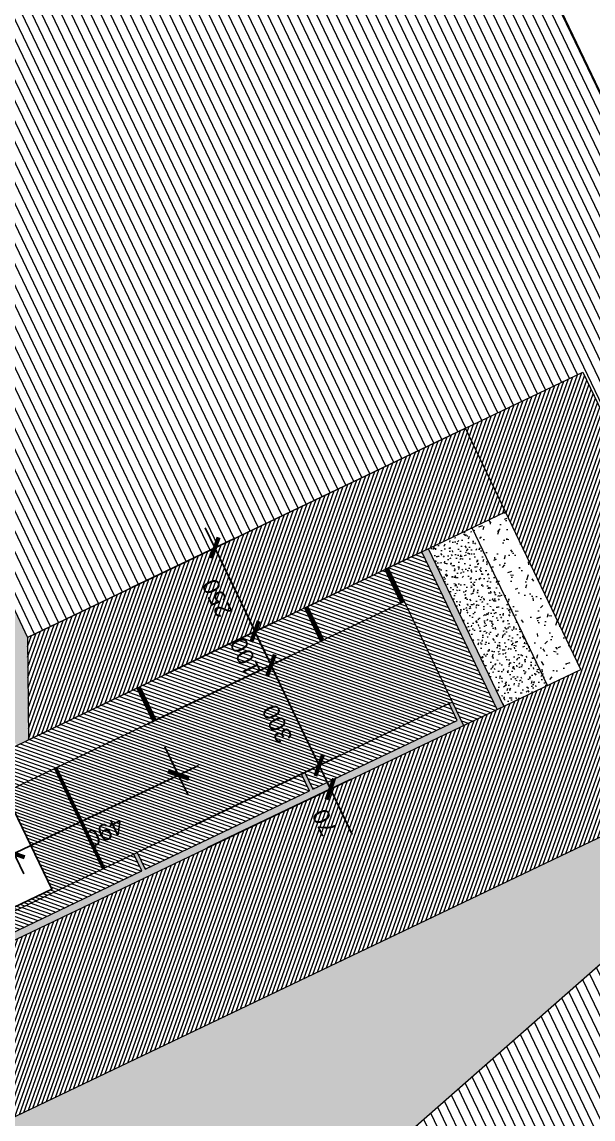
# Model space of a CAD drawing. Header units: metres. Extents: x 678805 to 1359287, y 2747329 to 5497370.
# Drawn here: x 679494.917 to 679496.454, y 2747424.668 to 2747427.622 of the extents above; entities that cross this region are included whole.
import ezdxf

# ---------------------------------------------------------------- set-up
doc = ezdxf.new("R2010")
doc.units = ezdxf.units.M
doc.linetypes.add('XREF_MON_WATERFEATURE$0$DASH_1', pattern=[0.4, 0.1, -0.3])
for name, color, linetype, true_color in [('02-L-Waterfeatures 01', 7, 'Continuous', 0x4da6ff), ('XREF_MON_WATERFEATURE$0$01-TX-Dimensions_1-25', 7, 'Continuous', 0x3f5f7f), ('XREF_MON_WATERFEATURE$0$EIT_3 TR sorra', 7, 'Continuous', 0xd8ceb0)]:
    doc.layers.add(name, color=color, linetype=linetype, true_color=true_color)
doc.layers.add('XREF_MON_WATERFEATURE$0$-aux', color=50, linetype='Continuous', plot=False)
for name, color, linetype, lineweight, true_color in [('XREF_MON_WATERFEATURE$0$02-L-projecció', 7, 'Continuous', 5, 0x636363), ('XREF_MON_WATERFEATURE$0$3-TR grava', 7, 'Continuous', 5, 0x666666), ('XREF_MON_WATERFEATURE$0$3-TR tot_u', 7, 'Continuous', 5, 0x787878)]:
    doc.layers.add(name, color=color, linetype=linetype, lineweight=lineweight, true_color=true_color)
for name, color, linetype, lineweight in [('XREF_MON_WATERFEATURE$0$02-L-seccionat', 6, 'Continuous', 5), ('XREF_MON_WATERFEATURE$0$3-TR Formigó', 252, 'Continuous', 0), ('XREF_MON_WATERFEATURE$0$3-TR terra compactada', 45, 'Continuous', 0), ('XREF_MON_WATERFEATURE$0$3-TR Tot-u', 37, 'Continuous', 0)]:
    doc.layers.add(name, color=color, linetype=linetype, lineweight=lineweight)
doc.layers.add('XREF_MON_WATERFEATURE$0$02-L-Waterfeatures 02', color=152, linetype='Continuous')
doc.layers.add('XREF_MON_WATERFEATURE$0$COTAUX', color=7, linetype='Continuous')
doc.styles.add('XREF_MON_WATERFEATURE$0$Standard', font='arial.ttf')
doc.dimstyles.new('XREF_MON_WATERFEATURE$0$E20', dxfattribs={"dimscale": 0.03, "dimtxt": 1.5, "dimasz": 0.2, "dimexe": 0.1, "dimexo": 2.5, "dimgap": 1, "dimtad": 1, "dimdec": 0, "dimlfac": 1000, "dimzin": 0, "dimdsep": 46, "dimtxsty": 'XREF_MON_WATERFEATURE$0$Standard', "dimblk1": 'XREF_MON_WATERFEATURE$0$LINCOT200', "dimblk2": 'XREF_MON_WATERFEATURE$0$LINCOT200', "dimsah": 1, "dimcen": 0.1, "dimdle": 0.1, "dimclrt": 256, "dimadec": 0, "dimazin": 0, "dimtfac": 0.01538461538461539, "dimtdec": 0, "dimtofl": 0, "dimtmove": 0, "dimatfit": 3, "dimldrblk": 'XREF_MON_WATERFEATURE$0$LINCOT200', "dimfxl": 1, "dimtolj": 1, "dimtzin": 0, "dimarcsym": 0})

# ---------------------------------------------------------------- blocks, each defined once
blk = doc.blocks.new('XREF_MON_WATERFEATURE$0$Font')
at = {"layer": 'XREF_MON_WATERFEATURE$0$02-L-Waterfeatures 02', "lineweight": 9, "transparency": 33554687}
h = blk.add_hatch(dxfattribs=at)
h.set_pattern_fill('ANSI31', color=256, scale=0.002499999999999999, angle=2.627825166700061e-09)
h.set_pattern_definition([(45.00000000262781, (2.000490662641823, -10.44001726666465), (-0.005612660075925642, 0.005612660075410798), [])])
edge = h.paths.add_edge_path()
edge.add_line((1.800098594278097, -8.495071627665311), (1.800098593346775, -8.890003673674993))
edge.add_line((1.800098594278097, -8.89000367373228), (1.959610812603994, -8.89006526030614))
edge.add_line((1.959610812366009, -8.890065260231495), (2.096860656330012, -8.517541752454367))
edge.add_line((2.096860656049103, -8.517541752196848), (2.19027643477313, -8.506399022962219))
edge.add_arc((2.191415851004422, -8.516470863949507), 0.01013608618583613, 7.903237830834712, 96.45436951496453, ccw=False)
edge.add_line((2.20145566156134, -8.515077147167176), (2.202041885420052, -11.04002049286221))
edge.add_line((2.202041886281222, -11.04002049239352), (2.501285507343709, -11.04002049285918))
edge.add_line((2.501285506412387, -11.04002049285918), (2.501590561960605, -9.85007119787601))
edge.add_line((2.501590562053025, -9.850071197841316), (2.211590562481433, -9.850071197841316))
edge.add_line((2.211590562481433, -9.850071197841316), (2.211455659963105, -8.495071627161929))
edge.add_line((2.211455660872161, -8.49507162743248), (1.80009859520942, -8.495071627898142))
at = {"layer": 'XREF_MON_WATERFEATURE$0$3-TR Formigó'}
h = blk.add_hatch(dxfattribs=at)
h.set_pattern_fill('ANSI31', color=256, scale=0.003, angle=90, style=0)
h.set_pattern_definition([(134.9999999999999, (-0.1498825298622251, -9.75), (-0.006735192090801866, -0.006735192090801866), [])])
h.paths.add_polyline_path([(2.851663700770587, -11.39002051204443), (2.13157313130796, -11.39002051204443), (2.131578128784895, -9.010067130904645), (1.701582640875131, -9.0100663586054), (1.701573646627367, -11.39002120960504), (0.3015535650774837, -11.38978939270601), (0.3015535655431449, -11.73978938534856), (2.851663700304925, -11.74002094520256)])
h = blk.add_hatch(dxfattribs=at)
h.set_pattern_fill('ANSI31', color=256, scale=0.003, style=0)
h.set_pattern_definition([(44.99999999999999, (9.313225746154785e-10, -10.99994175950997), (-0.006735192090801866, 0.006735192090801866), [])])
h.paths.add_polyline_path([(2.201455662027001, -9.60001174826175), (2.151455661747605, -9.60001174826175), (2.151455661281943, -10.08998256549239), (2.20145566156134, -10.08998256502673)])
h = blk.add_hatch(dxfattribs=at)
h.set_pattern_fill('ANSI31', color=256, scale=0.003, style=0)
h.set_pattern_definition([(44.99999999999999, (6.17634505033493e-05, -11.1000156882219), (-0.006735192090801866, 0.006735192090801866), [])])
h.paths.add_polyline_path([(2.501725463196635, -9.800056494306773), (2.601725462824106, -9.800056494539604), (2.601725460961461, -10.29005649453029), (2.50172546133399, -10.29005649476312)])
h = blk.add_hatch(dxfattribs=at)
h.set_pattern_fill('ANSI31', color=256, scale=0.003, angle=90, style=0)
h.set_pattern_definition([(134.9999999999999, (0, -5.199950480135158), (-0.006735192090801866, -0.006735192090801866), [])])
h.paths.add_polyline_path([(2.60178236477077, -11.39002052228898), (2.851663700304925, -11.3900205376558), (2.851663700770587, -10.08339424803853), (2.601719925645739, -9.96756389643997)])
h = blk.add_hatch(dxfattribs=at)
h.set_pattern_fill('ANSI31', color=256, scale=0.003, style=0)
h.set_pattern_definition([(44.99999999999999, (0, -11.49991260562092), (-0.006735192090801866, 0.006735192090801866), [])])
h.paths.add_polyline_path([(2.20145566156134, -10.09998259413987), (2.151455661281943, -10.09998259460554), (2.151455661747605, -10.58995341137052), (2.201455662492663, -10.58995341160335)])
h = blk.add_hatch(dxfattribs=at)
h.set_pattern_fill('ANSI31', color=256, scale=0.003, style=0)
h.set_pattern_definition([(44.99999999999999, (6.176158785820007e-05, -11.6000156882219), (-0.006735192090801866, 0.006735192090801866), [])])
h.paths.add_polyline_path([(2.501725460868329, -10.30005649430677), (2.601725461427122, -10.30005649430677), (2.601725459098816, -10.79005649429746), (2.501725459471345, -10.79005649453029)])
h = blk.add_hatch(dxfattribs=at)
h.set_pattern_fill('ANSI31', color=256, scale=0.003, style=0)
h.set_pattern_definition([(44.99999999999999, (9.313225746154785e-10, -11.99988345219754), (-0.006735192090801866, 0.006735192090801866), [])])
h.paths.add_polyline_path([(2.201455662027001, -10.59995344048366), (2.151455662213266, -10.59995344048366), (2.151455662213266, -11.03002049261704), (2.201455662027001, -11.03002049261704)])
h = blk.add_hatch(dxfattribs=at)
h.set_pattern_fill('ANSI31', color=256, scale=0.003, style=0)
h.set_pattern_definition([(44.99999999999999, (6.175925955176353e-05, -12.10001568868756), (-0.006735192090801866, 0.006735192090801866), [])])
h.paths.add_polyline_path([(2.501725459471345, -10.80005649477243), (2.601725459098816, -10.80005649477243), (2.601725456770509, -11.03002049261704), (2.501725456677377, -11.03002049261704)])
h = blk.add_hatch(dxfattribs=at)
h.set_pattern_fill('ANSI31', color=256, scale=0.003, style=0)
h.set_pattern_definition([(44.99999999999999, (2.328306436538696e-09, -12.23997968668118), (-0.006735192090801866, 0.006735192090801866), [])])
h.paths.add_polyline_path([(2.601663699839264, -11.04002049285918), (2.131455663591623, -11.04002049285918), (2.131455663591623, -11.14002049202099), (2.601663699839264, -11.14002049248666)])
at = {"layer": 'XREF_MON_WATERFEATURE$0$3-TR grava'}
h = blk.add_hatch(dxfattribs=at)
h.set_pattern_fill('GRAVEL', color=256, scale=0.002499999999999999, angle=-65.4594079214056)
h.set_pattern_definition([(162.5533795785944, (0.07675311574712396, -0.01521603530272841), (-0.7308664413105133, 0.2247454003224839), [0.008543035999999997, -0.8457620909891246]), (119.5103330785944, (0.06860307231545448, -0.01265468215569854), (0.3742512880765164, -0.6667924889896533), [0.01466011799999999, -1.451351222338099]), (67.05103917859438, (0.06138178613036871, 0.0001035290770232677), (-0.3716630592082972, -0.8677521653213357), [0.01033703799999999, -1.023368069852499]), (201.8142810785943, (0.03665497759357095, 0.01603795075789094), (1.181651354603073, 0.469715154284662), [0.01335011299999999, -1.321660935643449]), (227.3742462585944, (0.02426082640886307, 0.01107705943286419), (0.5612966858302837, 0.6053067655956633), [0.01309084249999999, -1.295995193633599]), (291.8142810785944, (0.01539560640230775, 0.001444899011403322), (-0.469715154284662, 1.181651354603073), [0.01335011299999999, -1.321660935643449]), (332.2348325485944, (0.02035649726167321, -0.01094925310462713), (-0.9205000676641384, 0.4871907998209969), [0.01765484149999998, -1.747827882856174]), (6.795920448594384, (0.03597862459719181, -0.01917373295873404), (1.455422802273856, 0.1758798357438445), [0.01666798799999999, -1.650131415047624]), (55.97015769859441, (0.05252950917929411, -0.01720135472714901), (0.539938702261213, 0.8049723273507521), [0.01339532499999999, -1.3261386424678]), (109.7769503785944, (0.0600258712656796, -0.006100017577409744), (0.2323495932458332, -0.6617765230940461), [0.01529283199999999, -0.7493484237499994]), (156.9380298785944, (0.05485139926895499, 0.008290790021419525), (-0.9518899865877168, 0.4030529784458049), [0.01977694799999999, -1.957919312804424]), (73.35466690859441, (0.06218755058944225, -0.04141202033497393), (0.1619655624356715, 0.5625907985248244), [0.006750113499999993, -0.6682641456085994]), (106.0098264785943, (0.06412110570818186, -0.03494473407045007), (0.2273336257813093, -0.8036782145792248), [0.01284204949999999, -1.271365974925999]), (159.5405920785944, (0.06057923147454858, -0.02260074159130454), (-0.05776387016626403, -0.02637395122873604), [0.008980233499999992, -0.08082232771069993]), (137.7391825885944, (0.06566471932455897, -0.01539239659905434), (0.2473974964595234, -0.2360714483909446), [0.004836032999999997, -0.4787655592223496]), (226.3420015685944, (0.06208562664687634, -0.0121401441283524), (0.1469176592604953, 0.1368857238627072), [0.006839140499999997, -0.3351188247499998]), (325.5043486085944, (0.05736419791355729, -0.01708809426054358), (0.1946495940143111, -0.120543708048443), [0.01110799149999999, -0.3591574538227498]), (96.10564325859436, (0.06651903875172138, -0.02337901899591088), (-0.005015967701359904, -0.1419016915615013), [0.008032178499999994, -0.1927724529206999]), (310.9301324125944, (0.04678873484954238, 0.02136290050111711), (0.4370311227861184, -0.498516847976386), [0.01125219999999999, -1.113970666813474]), (4.886768018594397, (0.05416050087660551, 0.01286174030974507), (-0.7408983767459328, -0.05905798282647828), [0.009439973499999992, -0.9345553919549993]), (227.7391825885943, (0.078071812633425, -0.01810422888956964), (0.236071448391113, 0.2473974964597082), [0.00967200249999999, -0.4739295897223496]), (278.1510517485945, (0.07156730815768242, -0.02526241401210427), (-0.09044790183450202, 0.6567605553424388), [0.0112522, -1.113970666813499]), (273.9845468585944, (0.01097513549029827, 0.005011050729081035), (-0.01634201581114439, 0.3415672532887591), [0.01085087999999998, -0.5316933578276493]), (229.3157326785944, (0.01172913517802954, -0.00581360561773181), (0.5035328153719132, 0.5789328146197837), [0.009091802999999992, -0.9000898345179994]), (1.34200156859438, (0.02057168260216713, -0.04505581874400377), (0.3415672532877387, 0.01634201583260717), [0.009672002499999988, -0.4739295897223495]), (311.8946167185944, (0.03024106100201607, -0.04482929804362357), (-0.5739168466802447, 0.6454345072093444), [0.0106445685, -1.053809399504999]), (3.984546858594381, (0.007648445665836334, -0.01675152266398072), (-0.3415672532888743, -0.01634201580877165), [0.005425439999999993, -0.5371187978276494]), (35.85052455259439, (0.01898924540728331, -0.04158998653292656), (0.204681529436305, 0.1632596750812058), [0.003237864999999996, -0.3205498741131497]), (100.5043486105944, (0.02161369891837239, -0.0396936503238976), (0.02135798351994013, -0.1996655617274969), [0.01309084249999999, -0.2487263647267248]), (120.5495980385944, (0.01922710193321109, -0.02682217885740101), (0.321503382482428, -0.5512647504169874), [0.01213167499999999, -1.201034121583424]), (238.2306596085944, (0.05216545006260276, -0.01946174958720803), (0.08915378909610927, 0.1105117726299222), [0.009158096999999995, -0.2197944089919999]), (287.6978186685944, (0.04734370112419128, -0.02724773343652487), (0.3328294306101221, -1.034733695266432), [0.01598891899999997, -1.582900226625773]), (355.4859879785943, (0.05220427270978689, -0.04247991973534226), (-0.5098428960780156, 0.04643782207191866), [0.006537705999999996, -0.6472348079527495]), (24.54059207859437, (0.05872171837836504, -0.0429944577626884), (0.03138991893752502, 0.08413782139499214), [0.003809999999999997, -0.05968999999999995]), (54.7970292385944, (0.02043254021555185, -0.02487568277865648), (-0.2988512862779227, -0.4156731392452753), [0.008821673999999996, -0.8733485193299996]), (342.5533795785944, (0.02551802806556225, -0.01766733778640628), (0.730866441309711, -0.2247454003250359), [0.01708607199999999, -0.8372190549891244]), (294.5405920785944, (0.04181811213493347, -0.02279004384763539), (0.08413782139499214, -0.03138991893752502), [0.01650999999999999, -0.04698999999999998]), (259.8454385785944, (0.04867534060031176, -0.03780865063890815), (-0.1406075784639759, -0.7622563603398058), [0.01004023899999999, -0.9939829181034995]), (188.5951961785943, (0.04690520465373993, -0.04769160877913237), (-0.257429431892943, -0.04773193475317565), [0.009245726999999995, -0.4530412509692998]), (142.1865674385944, (0.03776330500841141, -0.04907340742647648), (-1.078743774950315, 0.8337740209468909), [0.01505362749999999, -1.490311610573449]), (109.9666708185944, (0.02587074972689152, -0.03984412946738303), (-0.2850974958072774, 0.7773042633900631), [0.01592573649999998, -1.576646161405999])])
h.paths.add_polyline_path([(1.701576348859817, -9.474120387341827), (0.9323646500706673, -9.468210993334651), (1.476374282035977, -11.38998383330181), (1.701573132071644, -11.39002108084969)])
h.paths.add_polyline_path([(1.667609731201082, -11.28740467038006, -1), (1.517609730362892, -11.28740467038006, -1)], flags=16)
at = {"layer": 'XREF_MON_WATERFEATURE$0$3-TR terra compactada'}
h = blk.add_hatch(dxfattribs=at)
h.set_pattern_fill('LINE', color=256, scale=0.0075, style=0)
h.set_pattern_definition([(1.590277340731758e-14, (-1.592974760103971, -12.35290337726474), (0, 0.0238125), [])])
h.paths.add_polyline_path([(-1.508625563699752, -9.449458322487772), (-1.508420270401984, -12.1077984967269), (6.136786825489253, -12.10779849579558), (6.134235821664333, -10.30894258804619), (5.854505203664303, -10.30698392656632), (5.777416309341788, -10.10637657577172), (2.851663700770587, -10.08339424803853), (2.851663700304925, -11.3900205376558), (2.851663700304925, -11.74002094520256), (0.3014938957057893, -11.74002108070999), (0.3016131347976625, -11.3898526376579), (1.476384826935828, -11.39002108108252), (0.9323646500706673, -9.468210993334651)])
at = {"layer": 'XREF_MON_WATERFEATURE$0$3-TR Tot-u'}
h = blk.add_hatch(dxfattribs=at)
h.set_pattern_fill('EARTH', color=256, scale=0.005, angle=-84.07414778341365)
h.set_pattern_definition([(275.9258522165863, (0.0002259062603116035, -11.10001241927966), (0.0348582512672567, -0.02830242601949161), [0.03175, -0.03175]), (275.9258522165863, (0.01206853380426764, -11.09878320246935), (0.0348582512672567, -0.02830242601949161), [0.03175, -0.03175]), (275.9258522165863, (0.02391116041690111, -11.09755398519337), (0.0348582512672567, -0.02830242601949161), [0.03175, -0.03175]), (5.925852216586342, (0.02826844248920679, -11.1010917883832), (0.02830242601949161, 0.0348582512672567), [0.03174999999999993, -0.03174999999999993]), (5.925852216586342, (0.02949765929952264, -11.11293441522866), (0.02830242601949161, 0.0348582512672567), [0.03174999999999993, -0.03174999999999993]), (5.925852216586342, (0.03072687610983849, -11.12477704230696), (0.02830242601949161, 0.0348582512672567), [0.03174999999999993, -0.03174999999999993])])
h.paths.add_polyline_path([(5.664115688763559, -9.955275054089725), (2.602053748443723, -9.931428957730532), (2.601719925645739, -9.96756389643997), (2.851663700770587, -10.08339424803853), (5.605309887323529, -10.10503653623164)])
at = {"layer": 'XREF_MON_WATERFEATURE$0$3-TR tot_u'}
h = blk.add_hatch(dxfattribs=at)
h.set_pattern_fill('AR-CONC', color=256, scale=0.0002499999999999999, angle=90.27678088148771)
h.set_pattern_definition([(140.2767808814876, (0, 0), (0.003764704159489953, 0.04556488512718997), [0.004762499999999998, -0.05238749999999998]), (85.27678088148768, (0, 0), (-0.04772109123189317, -0.009041488029591135), [0.003809999999999997, -0.04191014604249997]), (190.7282255814877, (0.0003137243911623955, 0.003797061275690794), (-0.04395638512486119, 0.03652339698683523), [0.004047502200000001, -0.04452256114999999]), (136.4609808814877, (-0.01269985176622868, -6.134994328022003e-05), (0.01018308268423948, 0.06781974315314414), [0.007143749999999996, -0.07858124999999996]), (186.9123384914877, (-0.01185126835480332, 0.005590290063992143), (-0.06214251756734138, 0.05905152949145021), [0.006071255784999996, -0.06678390203999994]), (81.46093205148773, (-0.01269985176622868, -6.134994328022003e-05), (-0.06214251756431045, 0.05905152949483337), [0.005714991767499996, -0.06286493297999994]), (111.2767808814877, (-0.009555563796311617, 0.006303913425654173), (0.02538289961306774, 0.03802665916488777), [0.004762499999999995, -0.05238749999999995]), (56.27678088148772, (-0.009555563796311617, 0.006303913425654173), (-0.04612109131131682, 0.01522788673825666), [0.003809999999999997, -0.04190999999999995]), (161.7282258814877, (-0.007440322078764439, 0.009472801350057125), (-0.02073819193550643, 0.05325454581748144), [0.004047502199999996, -0.04452248439999996]), (127.7767808814877, (0, 0), (-0.02114224311496267, 0.0006700263971019344), [0, -0.04140199999999998, 0, -0.04254499999999999, 0, -0.04206874999999998]), (97.77678088148762, (0, 0), (-0.02512554822967622, 0.01658373466572633), [0, -0.02425699999999998, 0, -0.04044949999999996, 0, -0.01603374999999999]), (57.7767808814877, (6.84056431055069e-05, -0.01416033459827304), (0.001268419274745624, 0.03390417176223971), [0, -0.01587499999999998, 0, -0.04952999999999995, 0, -0.0657224999999999]), (47.77678088148769, (9.90801490843296e-05, -0.02051026094704866), (-0.006535441198366108, 0.03700115619632984), [0, -0.02063749999999999, 0, -0.03289299999999998, 0, -0.04667249999999997])])
h.paths.add_polyline_path([(2.601663700304925, -11.16002049297094), (2.131572619080544, -11.16002049297094), (2.131572616752237, -11.29002044070512), (2.601663701236248, -11.29002049262635)])
h = blk.add_hatch(dxfattribs=at)
h.set_pattern_fill('AR-CONC', color=256, scale=0.0005, angle=90.27678088138283)
h.set_pattern_definition([(140.2767808813828, (0, -11.39999999990687), (0.007529408319146686, 0.09112977025436622), [0.009525, -0.104775]), (85.27678088138289, (0, -11.39999999990687), (-0.09544218246381948, -0.0180829760590076), [0.007619999999999997, -0.08382029208499997]), (190.7282255813828, (0.000627448782324791, -11.39240587688982), (-0.08791277024958873, 0.07304679397383136), [0.00809500439999999, -0.08904512229999992]), (136.4609808813828, (-0.02539970353245735, -11.40012270025909), (0.02036616536872721, 0.135639486306251), [0.01428749999999999, -0.1571624999999999]), (186.9123384913829, (-0.02370253717526793, -11.38881941977888), (-0.1242850351344667, 0.1181030589831279), [0.01214251157, -0.13356780408]), (81.46093205138288, (-0.02539970353245735, -11.40012270025909), (-0.1242850351284048, 0.1181030589898943), [0.011429983535, -0.1257298659599999]), (111.2767808813828, (-0.01911112759262323, -11.38739217352122), (0.05076579922627469, 0.07605331832968264), [0.009524999999999997, -0.104775]), (56.27678088138281, (-0.01911112759262323, -11.38739217352122), (-0.09224218262257797, 0.03045577347668214), [0.00762, -0.08381999999999999]), (161.7282258813828, (-0.01488064369186759, -11.38105439674109), (-0.04147638387081798, 0.1065090916350388), [0.008095004399999993, -0.08904496879999993]), (127.7767808813828, (0, -11.39999999990687), (-0.04228448622992289, 0.001340052794281248), [0, -0.082804, 0, -0.08509, 0, -0.0841375]), (97.77678088138279, (0, -11.39999999990687), (-0.05025109645929177, 0.03316746933154464), [0, -0.04851399999999999, 0, -0.08089899999999998, 0, -0.0320675]), (57.77678088138285, (0.0001368108205497265, -11.42832066956908), (0.002536838549615339, 0.06780834352447479), [0, -0.03174999999999999, 0, -0.09905999999999998, 0, -0.131445]), (47.77678088138283, (0.0001981612294912338, -11.4410205213353), (-0.01307088239659678, 0.07400231239268362), [0, -0.041275, 0, -0.065786, 0, -0.093345])])
h.paths.add_polyline_path([(2.601663700304925, -11.29002049332485), (2.131572618614882, -11.29002049332485), (2.131572617217898, -11.39002048643306), (2.601663700304925, -11.39002053812146)])
at = {"layer": 'XREF_MON_WATERFEATURE$0$EIT_3 TR sorra'}
h = blk.add_hatch(dxfattribs=at)
h.set_pattern_fill('ANSI36', color=256, scale=0.001075000000000009, angle=-1.014200710357327, style=0, double=1)
h.set_pattern_definition([(43.98579928964266, (4.656612873077393e-10, -10.00000006705523), (0.001927275125572216, 0.006603891924043958), [0.00853281250000007, -0.001706562500000014, 0, -0.001706562500000014])])
h.paths.add_polyline_path([(2.131572616752237, -11.04002049239352), (2.201455662027001, -11.04002049285918), (2.201455662027001, -11.03002049215138), (2.151455662213266, -11.03002049261704), (2.151455662213266, -10.59995344048366), (2.201455662027001, -10.59995344048366), (2.201455662492663, -10.58995341160335), (2.151455661747605, -10.58995341137052), (2.151455661281943, -10.09998259460554), (2.20145566156134, -10.09998259413987), (2.20145566156134, -10.08998256502673), (2.151455661281943, -10.08998256549239), (2.151455661747605, -9.60001174826175), (2.201455662027001, -9.60001174826175), (2.20145566156134, -9.590011748252437), (2.151455661281943, -9.590011719148606), (2.151455661281943, -9.100040873046964), (2.20145566156134, -9.100040873046964), (2.201455662027001, -9.090040873270482), (2.151455661747605, -9.09004087280482), (2.151455661281943, -8.60007005603984), (2.201455661095679, -8.60007005580701), (2.201455661095679, -8.590070055797696), (2.131455661263317, -8.590070055797696)])
h = blk.add_hatch(dxfattribs=at)
h.set_pattern_fill('ANSI36', color=256, scale=0.001075000000000009, angle=-1.014200710357327, style=0, double=1)
h.set_pattern_definition([(43.98579928964266, (6.17634505033493e-05, -11.50001568859443), (0.001927275125572216, 0.006603891924043958), [0.00853281250000007, -0.001706562500000014, 0, -0.001706562500000014])])
h.paths.add_polyline_path([(2.601724797859788, -10.29005649453029), (2.50172546133399, -10.29005649476312), (2.501725460868329, -10.30005649430677), (2.601725461427122, -10.30005649430677)])
h = blk.add_hatch(dxfattribs=at)
h.set_pattern_fill('ANSI36', color=256, scale=0.001075000000000009, angle=-1.014200710357327, style=0, double=1)
h.set_pattern_definition([(43.98579928964266, (6.176158785820007e-05, -12.00001568859443), (0.001927275125572216, 0.006603891924043958), [0.00853281250000007, -0.001706562500000014, 0, -0.001706562500000014])])
h.paths.add_polyline_path([(2.601724796462804, -10.79005649453029), (2.501725459471345, -10.79005649453029), (2.501725459471345, -10.80005649477243), (2.601725458633155, -10.80005649477243)])
h = blk.add_hatch(dxfattribs=at)
h.set_pattern_fill('ANSI36', color=256, scale=0.001075000000000009, angle=-1.014200710357327, style=0, double=1)
h.set_pattern_definition([(43.98579928964266, (6.175925955176353e-05, -12.23997968691401), (0.001927275125572216, 0.006603891924043958), [0.00853281250000007, -0.001706562500000014, 0, -0.001706562500000014])])
h.paths.add_polyline_path([(2.601724794134498, -11.03002049261704), (2.501725456677377, -11.0300204930827), (2.5017254576087, -11.04002049285918), (2.601725456770509, -11.04002049262635)])
h = blk.add_hatch(dxfattribs=at)
h.set_pattern_fill('ANSI36', color=256, scale=0.001075000000000009, angle=-1.014200710357327, style=0, double=1)
h.set_pattern_definition([(43.98579928964266, (0, 0), (0.001927275125572216, 0.006603891924043958), [0.00853281250000007, -0.001706562500000014, 0, -0.001706562500000014])])
h.paths.add_polyline_path([(2.6017722687684, -11.16002049250528), (2.601771391462535, -11.14002049202099), (2.131572617217898, -11.14002049248666), (2.131572617217898, -11.16002049436793)])
at = {"layer": 'XREF_MON_WATERFEATURE$0$-aux'}
blk.add_lwpolyline([(1.800098596140742, -8.5000716263894), (2.211455662269145, -8.500071626156569), (2.211455662269145, -9.850071197375655), (2.501725463662297, -9.850071198306978)], dxfattribs=at)
at = {"layer": 'XREF_MON_WATERFEATURE$0$02-L-projecció'}
blk.add_lwpolyline([(-1.508625563699752, -9.449458322487772), (-1.508420270401984, -12.1077984967269), (6.136786825489253, -12.10779849579558), (6.134235821664333, -10.30894258804619), (5.854505203664303, -10.30698392656632), (5.777416309341788, -10.10637657577172), (2.851663700770587, -10.08339424803853), (2.851663700304925, -11.3900205376558), (2.851663700304925, -11.74002094520256), (0.3014938957057893, -11.74002108070999), (0.3016131347976625, -11.3898526376579), (1.476384826935828, -11.39002108108252), (0.9323646500706673, -9.468210993334651)], close=True, dxfattribs=at)
at = {"layer": 'XREF_MON_WATERFEATURE$0$02-L-projecció', "linetype": 'XREF_MON_WATERFEATURE$0$DASH_1', "ltscale": 0.05, "const_width": 0.009999999999999995}
blk.add_lwpolyline([(2.201474848203361, -10.00002929707989), (2.501711937598884, -10.00005649356171)], dxfattribs=at)
at = {"layer": 'XREF_MON_WATERFEATURE$0$02-L-projecció'}
for points in [[(2.131572617217898, -11.16002049436793), (2.601663700304925, -11.16002049203962)], [(2.131572617217898, -11.29002049402334), (2.601663701236248, -11.29002049262635)]]:
    blk.add_lwpolyline(points, dxfattribs=at)
at = {"layer": 'XREF_MON_WATERFEATURE$0$02-L-seccionat'}
for points in [[(2.131572617217898, -9.010066719260067), (2.131572617217898, -11.39002048643306), (2.851663700304925, -11.3900205376558), (2.851663700304925, -11.74002094520256), (0.3015535655431449, -11.73978938534856), (0.3015535655431449, -11.38978952122852), (1.701573132071644, -11.39002108084969), (1.701577127445489, -9.010066770482808), (2.131572617217898, -9.010066719260067)], [(2.851663700770587, -10.08339424803853), (2.601719925645739, -9.96756389643997), (2.60178236477077, -11.39002052228898), (2.851663700304925, -11.3900205376558), (2.851663700770587, -10.08339424803853)], [(2.20145566156134, -10.08998259459622), (2.20145566156134, -10.09998259413987)], [(2.50172546133399, -10.29005649476312), (2.501725460868329, -10.30005649430677)], [(2.601725460961461, -10.29005649453029), (2.601725461427122, -10.30005649430677)], [(2.20145566156134, -10.58995344070718), (2.201455662027001, -10.59995344048366)], [(2.501725459471345, -10.79005649453029), (2.501725459471345, -10.80005649477243)], [(2.601725459098816, -10.79005649429746), (2.601725458633155, -10.80005649477243)], [(2.201455662027001, -11.03002049261704), (2.201455662027001, -11.04002049285918)], [(2.501725456677377, -11.0300204930827), (2.5017254576087, -11.04002049285918)], [(2.601725456770509, -11.03002049261704), (2.601725456770509, -11.04002049262635)]]:
    blk.add_lwpolyline(points, dxfattribs=at)
for points in [[(2.201455662027001, -9.60001174826175), (2.151455661747605, -9.60001174826175), (2.151455661281943, -10.08998256549239), (2.20145566156134, -10.08998256502673)], [(2.501725463196635, -9.800056494306773), (2.601725462824106, -9.800056494539604), (2.601725460961461, -10.29005649453029), (2.50172546133399, -10.29005649476312)], [(2.20145566156134, -10.09998259413987), (2.151455661281943, -10.09998259460554), (2.151455661747605, -10.58995341137052), (2.201455662492663, -10.58995341160335)], [(2.501725460868329, -10.30005649430677), (2.601725461427122, -10.30005649430677), (2.601725459098816, -10.79005649429746), (2.501725459471345, -10.79005649453029)], [(2.201455662027001, -10.59995344048366), (2.151455662213266, -10.59995344048366), (2.151455662213266, -11.03002049261704), (2.201455662027001, -11.03002049261704)], [(2.501725459471345, -10.80005649477243), (2.601725459098816, -10.80005649477243), (2.601725456770509, -11.03002049261704), (2.501725456677377, -11.03002049261704)], [(2.601663699839264, -11.04002049285918), (2.131455663591623, -11.04002049285918), (2.131455663591623, -11.14002049202099), (2.601663699839264, -11.14002049248666)]]:
    blk.add_lwpolyline(points, close=True, dxfattribs=at)
blk = doc.blocks.new('XREF_MON_WATERFEATURE$0$LINCOT200')
for p, q in [((0, -9.999961704014428), (0, 10.00003829598555)), ((3.694822225952521e-13, 3.829598557558711e-05), (10.00000000000051, 3.829598557558711e-05))]:
    blk.add_line(p, q)
at = {"const_width": 1.875}
blk.add_lwpolyline([(3.535533801624467, -3.535495714255788), (-3.535533950636761, 3.535572157214077)], dxfattribs=at)
at = {"layer": 'XREF_MON_WATERFEATURE$0$COTAUX'}
blk.add_line((0, 0), (-1.249999999999915, 0), dxfattribs=at)
blk = doc.blocks.new('*D732')
at = {"layer": 'DEFPOINTS', "color": 0, "transparency": 16777216}
for p in [(679495.2693954827, 2747425.738159035), (679495.3384051899, 2747425.593850596), (679494.8273389426, 2747425.526768365)]:
    blk.add_point(p, dxfattribs=at)
at = {"layer": 'XREF_MON_WATERFEATURE$0$01-TX-Dimensions_1-25', "color": 0, "lineweight": -2, "transparency": 16777216}
for p, q in [((679495.3017518325, 2747425.670497622), (679495.3396994445, 2747425.591144139)), ((679494.9017635449, 2747425.38504429), (679495.3329922776, 2747425.591262088)), ((679494.8596952923, 2747425.459106952), (679494.8976448859, 2747425.379749325))]:
    blk.add_line(p, q, dxfattribs=at)
at = {"layer": 'XREF_MON_WATERFEATURE$0$01-TX-Dimensions_1-25', "color": 0, "lineweight": -2, "transparency": 16777216, "xscale": 0.006, "yscale": 0.006, "zscale": 0.006}
for p, rotation in [((679495.3384051905, 2747425.593850595), 25.55758288666668), ((679494.896350632, 2747425.382455782), 205.5575828866667)]:
    blk.add_blockref('XREF_MON_WATERFEATURE$0$LINCOT200', p, dxfattribs=dict(at, rotation=rotation))
at = {"layer": 'XREF_MON_WATERFEATURE$0$01-TX-Dimensions_1-25', "transparency": 16777216, "insert": (679495.1402326175, 2747425.44036097), "char_height": 0.045, "attachment_point": 5, "rotation": 205.5575828866667, "style": 'XREF_MON_WATERFEATURE$0$Standard'}
blk.add_mtext('\\A1;490', dxfattribs=at)
blk = doc.blocks.new('*D733')
at = {"layer": 'DEFPOINTS', "color": 0, "transparency": 16777216}
for p in [(679495.4364934333, 2747426.205959611), (679495.1455800266, 2747426.066841974), (679495.2534040216, 2747425.841368827)]:
    blk.add_point(p, dxfattribs=at)
at = {"layer": 'XREF_MON_WATERFEATURE$0$01-TX-Dimensions_1-25', "color": 0, "lineweight": -2, "transparency": 16777216}
for p, q in [((679495.2132414386, 2747426.099198323), (679495.43919989, 2747426.207253865)), ((679495.5417284885, 2747425.98589917), (679495.4390819413, 2747426.200546698)), ((679495.3210654334, 2747425.873725176), (679495.5470234532, 2747425.981780511))]:
    blk.add_line(p, q, dxfattribs=at)
at = {"layer": 'XREF_MON_WATERFEATURE$0$01-TX-Dimensions_1-25', "color": 0, "lineweight": -2, "transparency": 16777216, "xscale": 0.006, "yscale": 0.006, "zscale": 0.006}
for p, rotation in [((679495.4364934333, 2747426.205959611), 115.5575828866667), ((679495.5443169965, 2747425.980486257), 295.5575828866667)]:
    blk.add_blockref('XREF_MON_WATERFEATURE$0$LINCOT200', p, dxfattribs=dict(at, rotation=rotation))
at = {"layer": 'XREF_MON_WATERFEATURE$0$01-TX-Dimensions_1-25', "transparency": 16777216, "insert": (679495.4426129963, 2747426.070368228), "char_height": 0.045, "attachment_point": 5, "rotation": 115.55758288666671, "style": 'XREF_MON_WATERFEATURE$0$Standard'}
blk.add_mtext('\\A1;250', dxfattribs=at)
blk = doc.blocks.new('*D734')
at = {"layer": 'DEFPOINTS', "color": 0, "transparency": 16777216}
for p in [(679495.5443099182, 2747425.980501594), (679495.2353528988, 2747425.832755325), (679495.2784947, 2747425.742540105)]:
    blk.add_point(p, dxfattribs=at)
at = {"layer": 'XREF_MON_WATERFEATURE$0$01-TX-Dimensions_1-25', "color": 0, "lineweight": -2, "transparency": 16777216}
for p, q in [((679495.3030143109, 2747425.865111675), (679495.5470163749, 2747425.981795848)), ((679495.5848632111, 2747425.895699286), (679495.5468984261, 2747425.975088681)), ((679495.346156112, 2747425.774896454), (679495.5901581758, 2747425.891580627))]:
    blk.add_line(p, q, dxfattribs=at)
at = {"layer": 'XREF_MON_WATERFEATURE$0$01-TX-Dimensions_1-25', "color": 0, "lineweight": -2, "transparency": 16777216, "xscale": 0.006, "yscale": 0.006, "zscale": 0.006}
for p, rotation in [((679495.5443099182, 2747425.980501594), 115.5575828866667), ((679495.5874517191, 2747425.890286373), 295.5575828866667)]:
    blk.add_blockref('XREF_MON_WATERFEATURE$0$LINCOT200', p, dxfattribs=dict(at, rotation=rotation))
at = {"layer": 'XREF_MON_WATERFEATURE$0$01-TX-Dimensions_1-25', "transparency": 16777216, "insert": (679495.5180886001, 2747425.912539277), "char_height": 0.045, "attachment_point": 5, "rotation": 115.55758288666671, "style": 'XREF_MON_WATERFEATURE$0$Standard'}
blk.add_mtext('\\A1;100', dxfattribs=at)
blk = doc.blocks.new('*D735')
at = {"layer": 'DEFPOINTS', "color": 0, "transparency": 16777216}
for p in [(679495.1882794846, 2747425.699398308), (679495.7168773209, 2747425.619640825), (679495.31770488, 2747425.42875266)]:
    blk.add_point(p, dxfattribs=at)
at = {"layer": 'XREF_MON_WATERFEATURE$0$01-TX-Dimensions_1-25', "color": 0, "lineweight": -2, "transparency": 16777216}
for p, q in [((679495.2559408967, 2747425.731754656), (679495.5901583815, 2747425.891580727)), ((679495.590040433, 2747425.88487356), (679495.714288813, 2747425.625053738)), ((679495.3853662921, 2747425.461109009), (679495.7195837774, 2747425.62093508))]:
    blk.add_line(p, q, dxfattribs=at)
at = {"layer": 'XREF_MON_WATERFEATURE$0$01-TX-Dimensions_1-25', "color": 0, "lineweight": -2, "transparency": 16777216, "xscale": 0.006, "yscale": 0.006, "zscale": 0.006}
for p, rotation in [((679495.587451925, 2747425.890286473), 115.5575828866667), ((679495.7168773209, 2747425.619640825), 295.5575828866667)]:
    blk.add_blockref('XREF_MON_WATERFEATURE$0$LINCOT200', p, dxfattribs=dict(at, rotation=rotation))
at = {"layer": 'XREF_MON_WATERFEATURE$0$01-TX-Dimensions_1-25', "transparency": 16777216, "insert": (679495.6043585587, 2747425.732102321), "char_height": 0.045, "attachment_point": 5, "rotation": 115.55758288666671, "style": 'XREF_MON_WATERFEATURE$0$Standard'}
blk.add_mtext('\\A1;300', dxfattribs=at)
blk = doc.blocks.new('*D736')
at = {"layer": 'DEFPOINTS', "color": 0, "transparency": 16777216}
for p in [(679495.7471543013, 2747425.556328181), (679495.31770488, 2747425.42875266), (679495.3479816541, 2747425.365439917)]:
    blk.add_point(p, dxfattribs=at)
at = {"layer": 'XREF_MON_WATERFEATURE$0$01-TX-Dimensions_1-25', "color": 0, "lineweight": -2, "transparency": 16777216}
for p, q in [((679495.3853662921, 2747425.461109009), (679495.7195839846, 2747425.620935178)), ((679495.7142890202, 2747425.625053837), (679495.7117005123, 2747425.630466751)), ((679495.4156430662, 2747425.397796266), (679495.7498607577, 2747425.557622436)), ((679495.7497428091, 2747425.550915268), (679495.8058009564, 2747425.433690256))]:
    blk.add_line(p, q, dxfattribs=at)
at = {"layer": 'XREF_MON_WATERFEATURE$0$01-TX-Dimensions_1-25', "color": 0, "lineweight": -2, "transparency": 16777216, "xscale": 0.006, "yscale": 0.006, "zscale": 0.006}
for p, rotation in [((679495.7168775281, 2747425.619640925), 295.5575828866667), ((679495.7471543013, 2747425.556328181), 115.5575828866667)]:
    blk.add_blockref('XREF_MON_WATERFEATURE$0$LINCOT200', p, dxfattribs=dict(at, rotation=rotation))
at = {"layer": 'XREF_MON_WATERFEATURE$0$01-TX-Dimensions_1-25', "transparency": 16777216, "insert": (679495.7312739183, 2747425.4667416), "char_height": 0.045, "attachment_point": 5, "rotation": 115.55758288666671, "style": 'XREF_MON_WATERFEATURE$0$Standard'}
blk.add_mtext('\\A1;70', dxfattribs=at)
blk = doc.blocks.new('XREF_MON_WATERFEATURE')
at = {"rotation": 115.5575828960451}
blk.add_blockref('XREF_MON_WATERFEATURE$0$Font', (679487.0654881514, 2747419.041906541), dxfattribs=at)
at = {"layer": 'XREF_MON_WATERFEATURE$0$01-TX-Dimensions_1-25'}
for base, p1, p2, angle, picture, middle in [((679495.4364934333, 2747426.205959611), (679495.2534040214, 2747425.841368828), (679495.1455800266, 2747426.066841974), 115.5575828866667, '*D733', (679495.4426129964, 2747426.070368228)), ((679495.7168773209, 2747425.619640825), (679495.1882794845, 2747425.699398308), (679495.3177048804, 2747425.42875266), 115.5575828866667, '*D735', (679495.6043585588, 2747425.732102321)), ((679495.3384051899, 2747425.593850596), (679494.827338942, 2747425.526768364), (679495.2693954825, 2747425.738159034), 205.5575828866667, '*D732', (679495.1402326176, 2747425.44036097)), ((679495.7471543013, 2747425.556328181), (679495.3177048804, 2747425.42875266), (679495.3479816538, 2747425.365439917), 115.5575828866667, '*D736', (679495.7312739184, 2747425.4667416))]:
    dim = blk.add_linear_dim(base=base, p1=p1, p2=p2, angle=angle, dimstyle='XREF_MON_WATERFEATURE$0$E20', dxfattribs=at)
    dim.commit()
    dim.dimension.update_dxf_attribs({"geometry": picture, "text_midpoint": middle})
dim = blk.add_linear_dim(base=(679495.5443099182, 2747425.980501594), p1=(679495.2784947, 2747425.742540105), p2=(679495.2353528987, 2747425.832755326), angle=115.5575828866667, dimstyle='XREF_MON_WATERFEATURE$0$E20', dxfattribs=at)
dim.commit()
dim.dimension.update_dxf_attribs({"geometry": '*D734', "text_midpoint": (679495.5658808186, 2747425.935393983), "dimtype": 128})

msp = doc.modelspace()

# ---------------------------------------------------------------- block references
at = {"layer": '02-L-Waterfeatures 01', "color": 18, "true_color": 0x000000}
msp.add_blockref('XREF_MON_WATERFEATURE', (0, 0), dxfattribs=at)

doc.saveas('drawing.dxf')
